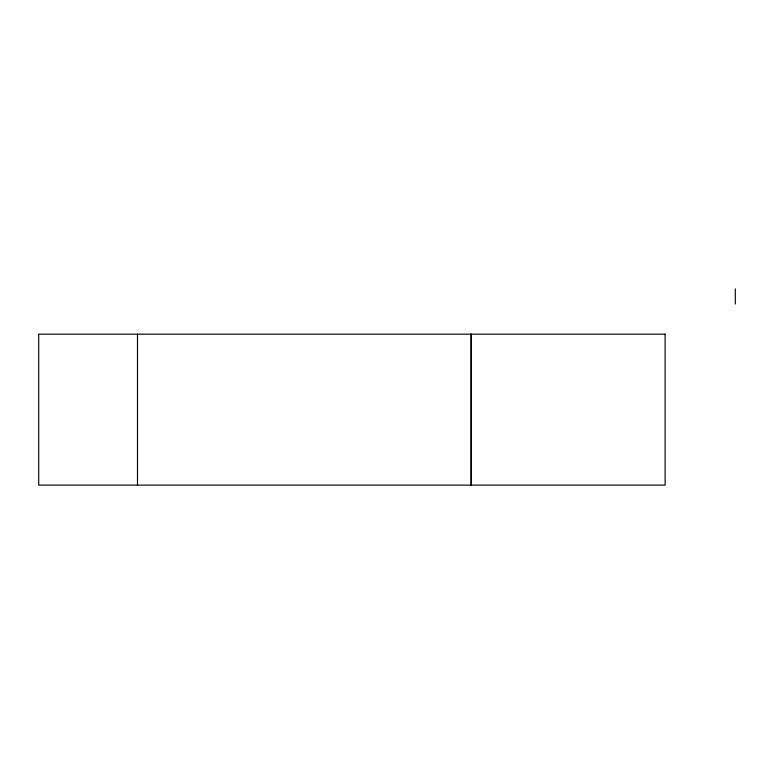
<?xml version="1.0" encoding="UTF-8"?>
<svg xmlns="http://www.w3.org/2000/svg" width="774" height="774" viewBox="0 0 774 774"><rect width="100%" height="100%" fill="white"/><g stroke="black" fill="none" stroke-linecap="round" stroke-linejoin="round"><path stroke-width="1.16" d="M735.3 288.886L735.3 303.979M471.327 334.174L471.327 485.114M471.047 334.174L471.047 485.114M137.491 334.174L137.491 485.114M665.108 334.174L38.7 334.174L38.7 485.114L665.108 485.114L665.108 334.174"/></g></svg>
